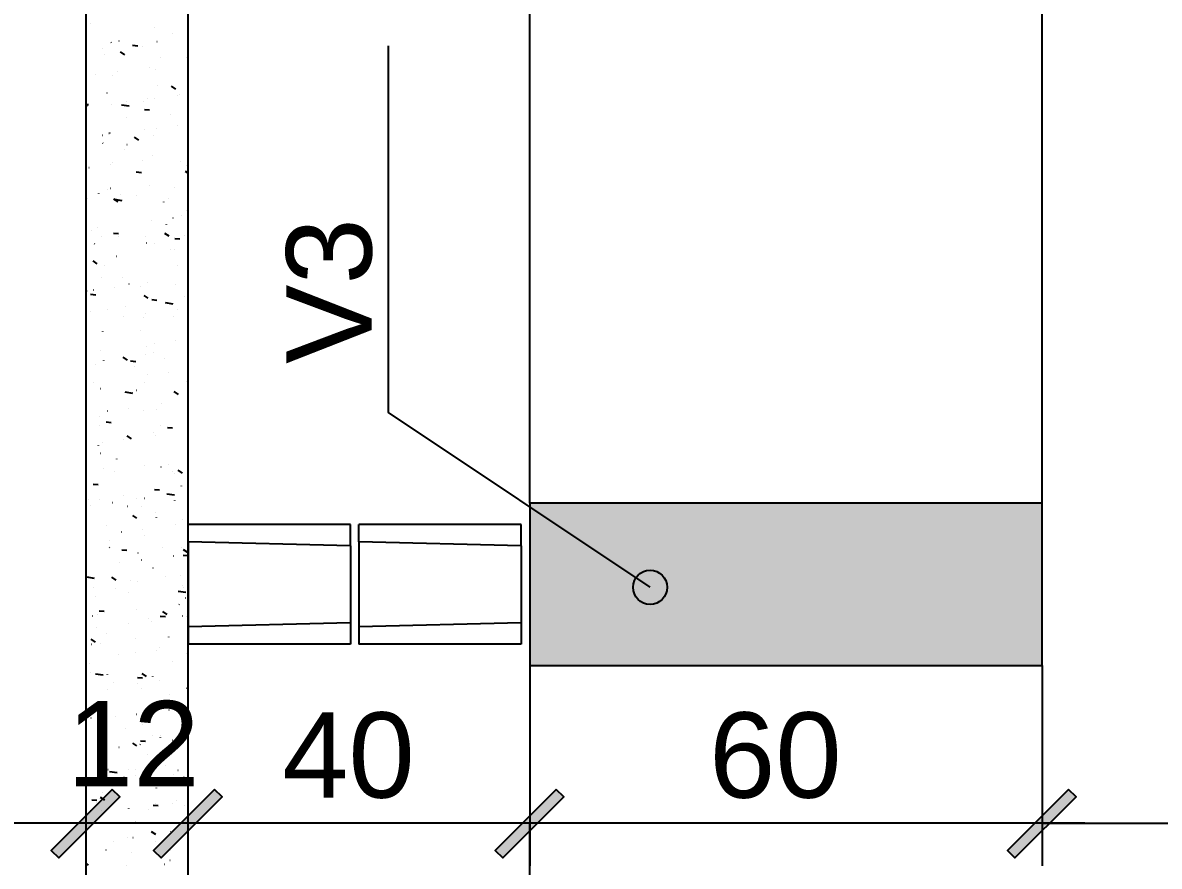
# Model space of a CAD drawing. Extents: x -1789 to 4156, y -3064 to 1391.
# Drawn here: x 2567.1 to 2700.2, y 468.7 to 567.6 of the extents above; entities that cross this region are included whole.
import ezdxf

# ---------------------------------------------------------------- set-up
doc = ezdxf.new("R2010")
doc.units = 0
for name, color, linetype in [('1', 1, 'CONTINUOUS'), ('2', 2, 'CONTINUOUS'), ('3', 3, 'CONTINUOUS'), ('4', 4, 'CONTINUOUS'), ('8', 8, 'CONTINUOUS'), ('9', 254, 'CONTINUOUS')]:
    doc.layers.add(name, color=color, linetype=linetype)
doc.styles.add('TQS_ARIAL', font='arial.ttf')

msp = doc.modelspace()

# ---------------------------------------------------------------- linework, layer by layer
at = {"layer": '1', "linetype": 'Continuous'}
for p, q in [((2586.4368, 506.77145), (2586.4368, 496.7853)), ((2586.4368, 506.77145), (2586.4368, 496.7853)), ((2586.4368, 506.77145), (2586.4368, 496.7853)), ((2586.4368, 506.77145), (2586.4368, 496.7853)), ((2586.4368, 506.77145), (2586.4368, 496.7853)), ((2586.4368, 506.77145), (2586.4368, 496.7853)), ((2586.4368, 506.77145), (2586.4368, 496.7853)), ((2605.4368, 506.2803), (2605.4368, 497.2803)), ((2605.4368, 506.2803), (2605.4368, 497.2803)), ((2606.4368, 506.77145), (2606.4368, 496.7853)), ((2625.4368, 506.2803), (2625.4368, 497.2803)), ((2625.4368, 506.2803), (2625.4368, 497.2803)), ((2625.4368, 506.2803), (2625.4368, 497.2803)), ((2625.4368, 506.2803), (2625.4368, 497.2803)), ((2625.4368, 506.2803), (2625.4368, 497.2803)), ((2625.4368, 506.2803), (2625.4368, 497.2803)), ((2626.4368, 487.2803), (2626.4368, 468.7803)), ((2686.4368, 487.2803), (2686.4368, 468.7803)), ((2591.4368, 473.7803), (2569.4368, 473.7803)), ((2631.4368, 473.7803), (2581.4368, 473.7803)), ((2691.4368, 473.7803), (2621.4368, 473.7803)), ((2626.4368, 469.6642), (2626.4368, 468.7803))]:
    msp.add_line(p, q, dxfattribs=at)
for points in [[(2640.5341, 501.4312), (2609.9143, 521.89965), (2609.9143, 564.8541)], [(2577.53095, 477.75835), (2570.3857, 470.61305), (2571.26955, 469.7292), (2578.41485, 476.87445), (2577.53095, 477.75835)], [(2589.53095, 477.75835), (2582.3857, 470.61305), (2583.26955, 469.7292), (2590.41485, 476.87445), (2589.53095, 477.75835)], [(2589.53095, 477.75835), (2582.3857, 470.61305), (2583.26955, 469.7292), (2590.41485, 476.87445), (2589.53095, 477.75835)], [(2629.53095, 477.75835), (2622.3857, 470.61305), (2623.26955, 469.7292), (2630.41485, 476.87445), (2629.53095, 477.75835)], [(2629.53095, 477.75835), (2622.3857, 470.61305), (2623.26955, 469.7292), (2630.41485, 476.87445), (2629.53095, 477.75835)], [(2689.53095, 477.75835), (2682.3857, 470.61305), (2683.26955, 469.7292), (2690.41485, 476.87445), (2689.53095, 477.75835)]]:
    msp.add_lwpolyline(points, dxfattribs=at)
msp.add_circle((2640.5341, 501.4312), 2, dxfattribs=at)
for points in [[(2642.5341, 501.4312), (2639.5341, 503.16325), (2638.6547, 502.11525)], [(2642.5341, 501.4312), (2640.8814, 503.40085), (2639.5341, 503.16325)], [(2642.5341, 501.4312), (2642.0662, 502.7168), (2640.8814, 503.40085)], [(2642.5341, 501.4312), (2638.6547, 502.11525), (2638.6547, 500.74715)], [(2642.5341, 501.4312), (2638.6547, 500.74715), (2639.5341, 499.69915)], [(2642.5341, 501.4312), (2639.5341, 499.69915), (2640.8814, 499.4616)], [(2642.5341, 501.4312), (2640.8814, 499.4616), (2642.0662, 500.14565)], [(2642.5341, 501.4312), (2642.0662, 500.14565), (2642.5341, 501.4312)], [(2577.53095, 477.75835), (2570.3857, 470.61305), (2571.26955, 469.7292)], [(2577.53095, 477.75835), (2571.26955, 469.7292), (2578.41485, 476.87445)], [(2577.53095, 477.75835), (2578.41485, 476.87445), (2577.53095, 477.75835)], [(2589.53095, 477.75835), (2582.3857, 470.61305), (2583.26955, 469.7292)], [(2589.53095, 477.75835), (2582.3857, 470.61305), (2583.26955, 469.7292)], [(2589.53095, 477.75835), (2583.26955, 469.7292), (2590.41485, 476.87445)], [(2589.53095, 477.75835), (2583.26955, 469.7292), (2590.41485, 476.87445)], [(2589.53095, 477.75835), (2590.41485, 476.87445), (2589.53095, 477.75835)], [(2589.53095, 477.75835), (2590.41485, 476.87445), (2589.53095, 477.75835)], [(2629.53095, 477.75835), (2622.3857, 470.61305), (2623.26955, 469.7292)], [(2629.53095, 477.75835), (2622.3857, 470.61305), (2623.26955, 469.7292)], [(2629.53095, 477.75835), (2623.26955, 469.7292), (2630.41485, 476.87445)], [(2629.53095, 477.75835), (2623.26955, 469.7292), (2630.41485, 476.87445)], [(2629.53095, 477.75835), (2630.41485, 476.87445), (2629.53095, 477.75835)], [(2629.53095, 477.75835), (2630.41485, 476.87445), (2629.53095, 477.75835)], [(2689.53095, 477.75835), (2682.3857, 470.61305), (2683.26955, 469.7292)], [(2689.53095, 477.75835), (2683.26955, 469.7292), (2690.41485, 476.87445)], [(2689.53095, 477.75835), (2690.41485, 476.87445), (2689.53095, 477.75835)]]:
    msp.add_solid(points, dxfattribs=at)
at = {"layer": '2', "linetype": 'Continuous'}
for p, q in [((2586.4368, 506.77145), (2586.4368, 508.7803)), ((2586.4368, 506.77145), (2586.4368, 508.7803)), ((2586.4368, 506.77145), (2586.4368, 508.7803)), ((2586.4368, 506.77145), (2586.4368, 508.7803)), ((2586.4368, 506.77145), (2586.4368, 508.7803)), ((2586.4368, 506.77145), (2586.4368, 508.7803)), ((2605.4368, 508.7803), (2586.4368, 508.7803)), ((2586.4368, 506.77145), (2586.4368, 508.7803)), ((2605.4368, 506.2803), (2605.4368, 508.7803)), ((2605.4368, 506.2803), (2605.4368, 508.7803)), ((2625.4368, 508.7803), (2606.4368, 508.7803)), ((2606.4368, 506.77145), (2606.4368, 508.7803)), ((2625.4368, 506.2803), (2625.4368, 508.7803)), ((2625.4368, 506.2803), (2625.4368, 508.7803)), ((2625.4368, 506.2803), (2625.4368, 508.7803)), ((2625.4368, 506.2803), (2625.4368, 508.7803)), ((2625.4368, 506.2803), (2625.4368, 508.7803)), ((2625.4368, 506.2803), (2625.4368, 508.7803)), ((2605.4368, 506.2803), (2586.4368, 506.77145)), ((2625.4368, 506.2803), (2606.4368, 506.77145)), ((2605.4368, 497.27645), (2586.4368, 496.7853)), ((2586.4368, 496.7853), (2586.4368, 494.7803)), ((2586.4368, 496.7853), (2586.4368, 494.7803)), ((2586.4368, 496.7853), (2586.4368, 494.7803)), ((2586.4368, 496.7853), (2586.4368, 494.7803)), ((2586.4368, 496.7853), (2586.4368, 494.7803)), ((2586.4368, 496.7853), (2586.4368, 494.7803)), ((2586.4368, 496.7853), (2586.4368, 494.7803)), ((2605.4368, 497.27645), (2605.4368, 494.78225)), ((2605.4368, 497.27645), (2605.4368, 494.78225)), ((2625.4368, 497.27645), (2606.4368, 496.7853)), ((2606.4368, 496.7853), (2606.4368, 494.7803)), ((2625.4368, 497.27645), (2625.4368, 494.78225)), ((2625.4368, 497.27645), (2625.4368, 494.78225)), ((2625.4368, 497.27645), (2625.4368, 494.78225)), ((2625.4368, 497.27645), (2625.4368, 494.78225)), ((2625.4368, 497.27645), (2625.4368, 494.78225)), ((2625.4368, 497.27645), (2625.4368, 494.78225)), ((2605.4368, 494.78225), (2586.4368, 494.7803)), ((2625.4368, 494.78225), (2606.4368, 494.7803)), ((2626.4368, 492.2803), (2626.4368, 492.2803)), ((2686.4368, 492.2803), (2686.4368, 492.2803)), ((2626.4368, 474.6642), (2626.4368, 474.6642)), ((2574.4368, 473.7803), (2574.4368, 473.7803)), ((2586.4368, 473.7803), (2586.4368, 473.7803)), ((2586.4368, 473.7803), (2586.4368, 473.7803))]:
    msp.add_line(p, q, dxfattribs=at)
at = {"layer": '3', "linetype": 'Continuous'}
for p, q in [((2626.4368, 511.2803), (2626.4368, 591.7804)), ((2686.4368, 511.2803), (2686.4368, 591.7804)), ((2626.4368, 492.2803), (2626.4368, 473.7803)), ((2686.4368, 492.2803), (2686.4368, 473.7803)), ((2574.4368, 473.7803), (2462.16665, 473.7803)), ((2626.4368, 473.7803), (2586.4368, 473.7803)), ((2626.4368, 113.7805), (2626.4368, 473.7803)), ((2686.4368, 473.7803), (2911.4356, 473.7803))]:
    msp.add_line(p, q, dxfattribs=at)
at = {"layer": '4', "linetype": 'Continuous'}
for p, q in [((2686.4368, 511.2803), (2626.4368, 511.2803)), ((2626.4368, 511.2803), (2626.4368, 492.2803)), ((2686.4368, 492.2803), (2686.4368, 511.2803)), ((2626.4368, 492.2803), (2686.4368, 492.2803))]:
    msp.add_line(p, q, dxfattribs=at)
at = {"layer": '8', "linetype": 'Continuous'}
msp.add_lwpolyline([(2626.4368, 492.2803), (2686.4368, 492.2803), (2686.4368, 511.2803), (2626.4368, 511.2803), (2626.4368, 492.2803)], dxfattribs=at)
for points in [[(2626.4368, 492.2803), (2686.4368, 492.2803), (2686.4368, 511.2803)], [(2626.4368, 492.2803), (2686.4368, 511.2803), (2626.4368, 511.2803)], [(2626.4368, 492.2803), (2626.4368, 511.2803), (2626.4368, 492.2803)]]:
    msp.add_solid(points, dxfattribs=at)
at = {"layer": '9', "linetype": 'Continuous'}
for p, q in [((2575.0435, 567.43275), (2575.03615, 567.4395)), ((2582.46815, 566.97425), (2582.4608, 566.98105)), ((2584.6452, 566.2839), (2584.6551, 566.2852)), ((2574.4368, 565.44495), (2574.4368, 565.44495)), ((2574.4368, 565.44495), (2574.4368, 565.44495)), ((2574.4368, 564.93995), (2574.4368, 564.93995)), ((2574.4368, 564.93995), (2574.4368, 564.93995)), ((2574.4368, 564.93995), (2574.4368, 564.93995)), ((2574.54235, 564.95385), (2574.5523, 564.95515)), ((2576.44365, 564.58235), (2576.4352, 564.5877)), ((2577.43965, 565.2371), (2577.4323, 565.24385)), ((2578.3297, 565.45245), (2578.3396, 565.45375)), ((2580.5291, 564.8415), (2579.93135, 564.8938)), ((2581.09805, 564.7924), (2581.0896, 564.7978)), ((2582.77435, 565.3713), (2582.7823, 565.3774)), ((2586.4368, 564.56655), (2586.4368, 564.56655)), ((2586.4368, 564.56655), (2586.4368, 564.56655)), ((2576.59195, 563.86305), (2576.5999, 563.86915)), ((2579.0196, 563.82955), (2578.5222, 564.16505)), ((2583.20655, 563.44915), (2583.1981, 563.45455)), ((2586.28725, 563.4747), (2586.2799, 563.48145)), ((2586.4368, 564.32465), (2586.4368, 564.32465)), ((2586.4368, 563.3377), (2586.4368, 563.3377)), ((2574.4368, 562.20935), (2574.4368, 562.20935)), ((2574.4368, 562.20935), (2574.4368, 562.20935)), ((2574.4368, 562.20935), (2574.4368, 562.20935)), ((2578.10425, 561.825), (2578.11415, 561.8263)), ((2581.89155, 562.3236), (2581.90145, 562.3249)), ((2582.65275, 562.0424), (2582.6607, 562.04845)), ((2574.4368, 561.34215), (2574.4368, 561.34215)), ((2574.4368, 561.34215), (2574.4368, 561.34215)), ((2574.55455, 561.53585), (2574.54715, 561.5426)), ((2575.60085, 561.4954), (2575.61075, 561.4967)), ((2577.5184, 561.3383), (2577.5263, 561.34435)), ((2586.4368, 561.39125), (2586.4368, 561.39125)), ((2586.4368, 561.39125), (2586.4368, 561.39125)), ((2586.4368, 561.39125), (2586.4368, 561.39125)), ((2576.9507, 559.3402), (2576.9433, 559.34695)), ((2582.85865, 560.2715), (2582.85125, 560.27825)), ((2584.9887, 559.80335), (2584.49125, 560.1389)), ((2585.45345, 559.19475), (2585.46335, 559.19605)), ((2574.4368, 558.9737), (2574.4368, 558.9737)), ((2574.4368, 558.9737), (2574.4368, 558.9737)), ((2574.69105, 557.8565), (2574.4368, 558.028)), ((2574.744, 557.9471), (2574.4368, 557.974)), ((2574.4368, 557.7444), (2574.4368, 557.7444)), ((2574.4368, 557.7444), (2574.4368, 557.7444)), ((2577.3968, 558.00935), (2577.40475, 558.01545)), ((2579.51145, 557.79695), (2578.62205, 557.9349)), ((2579.1627, 558.36655), (2579.17265, 558.36785)), ((2581.2592, 558.3392), (2581.25075, 558.3446)), ((2581.6661, 558.69615), (2581.676, 558.69745)), ((2582.53115, 558.71345), (2582.5391, 558.71955)), ((2585.17275, 559.0213), (2585.1643, 559.02665)), ((2586.4368, 558.8266), (2586.4368, 558.8266)), ((2586.4368, 558.216), (2586.4368, 558.216)), ((2586.4368, 558.216), (2586.4368, 558.216)), ((2579.25605, 556.44005), (2579.24765, 556.44545)), ((2581.9166, 557.3196), (2581.31885, 557.3719)), ((2584.3239, 556.85345), (2584.33185, 556.85955)), ((2586.4368, 556.9927), (2586.4368, 556.9927)), ((2586.4368, 556.9927), (2586.4368, 556.9927)), ((2586.4368, 556.92415), (2586.4368, 556.92415)), ((2586.4368, 556.7229), (2586.4368, 556.7229)), ((2574.4368, 555.73805), (2574.4368, 555.73805)), ((2574.4368, 555.73805), (2574.4368, 555.73805)), ((2581.36455, 555.0968), (2581.3561, 555.1022)), ((2582.7246, 555.2377), (2582.7345, 555.239)), ((2585.228, 555.5673), (2585.2379, 555.5686)), ((2574.4368, 554.1466), (2574.4368, 554.1466)), ((2576.4091, 554.40625), (2576.419, 554.40755)), ((2577.1612, 554.5994), (2577.15275, 554.60475)), ((2577.2752, 554.6804), (2577.28315, 554.6865)), ((2580.66015, 553.8303), (2580.1627, 554.16585)), ((2582.3697, 554.3746), (2582.3623, 554.38135)), ((2586.4368, 555.0407), (2586.4368, 555.0407)), ((2586.4368, 555.0407), (2586.4368, 555.0407)), ((2574.4368, 552.50245), (2574.4368, 552.50245)), ((2574.4368, 552.50245), (2574.4368, 552.50245)), ((2576.46175, 553.44325), (2576.45435, 553.45)), ((2579.00845, 552.77475), (2579.0164, 552.78085)), ((2579.26965, 553.25615), (2579.26125, 553.2615)), ((2577.5985, 551.1455), (2577.5901, 551.1509)), ((2581.10615, 551.42685), (2581.11605, 551.42815)), ((2582.28795, 552.05555), (2582.2959, 552.06165)), ((2585.5024, 551.28645), (2585.51035, 551.29255)), ((2586.4368, 551.86545), (2586.4368, 551.86545)), ((2586.4368, 551.86545), (2586.4368, 551.86545)), ((2586.4368, 551.86545), (2586.4368, 551.86545)), ((2574.4368, 550.54885), (2574.4368, 550.54885)), ((2574.4368, 550.54885), (2574.4368, 550.54885)), ((2574.81545, 550.5987), (2574.82535, 550.6)), ((2577.31885, 550.92825), (2577.32875, 550.92955)), ((2580.95015, 550.00365), (2580.3524, 550.0559)), ((2586.4368, 549.9339), (2586.1318, 550.13965)), ((2586.18875, 550.87505), (2586.1814, 550.8818)), ((2586.4368, 550.64775), (2586.4368, 550.64775)), ((2574.4368, 549.2668), (2574.4368, 549.2668)), ((2581.8807, 548.4777), (2581.87335, 548.48445)), ((2586.4368, 549.5236), (2586.4368, 549.5236)), ((2586.4368, 548.69015), (2586.4368, 548.69015)), ((2586.4368, 548.69015), (2586.4368, 548.69015)), ((2586.4368, 548.69015), (2586.4368, 548.69015)), ((2575.97275, 547.54635), (2575.9654, 547.5531)), ((2577.032, 548.0225), (2577.03995, 548.0286)), ((2577.3223, 548.1462), (2577.3139, 548.15155)), ((2578.47545, 547.48275), (2578.48535, 547.48405)), ((2580.32975, 547.31735), (2580.3377, 547.32345)), ((2584.79095, 548.3142), (2584.80085, 548.3155)), ((2574.4368, 546.95105), (2574.4368, 546.95105)), ((2574.4368, 546.95105), (2574.4368, 546.95105)), ((2574.4368, 546.95105), (2574.4368, 546.95105)), ((2574.4368, 546.03115), (2574.4368, 546.03115)), ((2574.4368, 546.03115), (2574.4368, 546.03115)), ((2574.68815, 546.98415), (2574.69805, 546.98545)), ((2578.227, 546.5788), (2577.72955, 546.91435)), ((2578.70875, 546.7307), (2577.8194, 546.8686)), ((2583.57675, 546.5732), (2583.58465, 546.5793)), ((2584.17695, 546.95455), (2584.16855, 546.95995)), ((2584.66365, 544.69965), (2584.6736, 544.70095)), ((2585.6998, 544.9781), (2585.69245, 544.9849)), ((2586.28545, 545.6113), (2586.277, 545.6167)), ((2586.4368, 545.53215), (2586.4368, 545.53215)), ((2586.4368, 545.5149), (2586.4368, 545.5149)), ((2586.4368, 545.5149), (2586.4368, 545.5149)), ((2586.4368, 545.5149), (2586.4368, 545.5149)), ((2574.4368, 543.35325), (2574.4368, 543.35325)), ((2575.0738, 543.2843), (2575.0817, 543.2904)), ((2575.84475, 543.53865), (2575.85465, 543.53995)), ((2582.16025, 544.3701), (2582.1702, 544.3714)), ((2583.9008, 543.95525), (2583.89235, 543.9606)), ((2586.4368, 544.3028), (2586.4368, 544.3028)), ((2574.4368, 542.79555), (2574.4368, 542.79555)), ((2574.4368, 542.79555), (2574.4368, 542.79555)), ((2576.25075, 542.4783), (2576.2423, 542.48365)), ((2578.27755, 542.8369), (2577.6798, 542.8892)), ((2578.32075, 542.54015), (2578.3287, 542.54625)), ((2581.39175, 542.58075), (2581.3844, 542.5875)), ((2581.56775, 541.79605), (2581.5757, 541.8021)), ((2584.19605, 542.55265), (2583.69865, 542.88815)), ((2585.45015, 542.2094), (2584.8524, 542.2617)), ((2586.00925, 542.612), (2586.0008, 542.61735)), ((2586.4368, 542.3396), (2586.4368, 542.3396)), ((2586.4368, 542.3396), (2586.4368, 542.3396)), ((2586.4368, 542.3396), (2586.4368, 542.3396)), ((2586.4368, 542.12305), (2586.4368, 542.12305)), ((2575.4838, 541.64945), (2575.47645, 541.6562)), ((2582.5194, 541.66), (2582.51095, 541.66535)), ((2584.36585, 541.06265), (2584.37575, 541.064)), ((2584.8147, 541.0519), (2584.82265, 541.058)), ((2586.4368, 541.0412), (2586.4368, 541.0412)), ((2574.4368, 539.7555), (2574.4368, 539.7555)), ((2574.4368, 539.5599), (2574.4368, 539.5599)), ((2574.4368, 539.5599), (2574.4368, 539.5599)), ((2575.79385, 539.3273), (2575.2964, 539.66285)), ((2578.05035, 540.2312), (2578.06025, 540.23255)), ((2586.4368, 539.16435), (2586.4368, 539.16435)), ((2586.4368, 539.16435), (2586.4368, 539.16435)), ((2576.6027, 539.0788), (2576.5943, 539.08415)), ((2585.21085, 539.0812), (2585.2035, 539.08795)), ((2586.4368, 537.9578), (2586.4368, 537.9578)), ((2576.2523, 537.7173), (2576.2602, 537.7234)), ((2577.8249, 536.60375), (2577.8348, 536.60505)), ((2578.7112, 537.73555), (2578.70275, 537.7409)), ((2579.49925, 536.9732), (2579.5072, 536.97925)), ((2580.9028, 536.68385), (2580.8954, 536.6906)), ((2581.6122, 537.10235), (2581.6221, 537.1037)), ((2584.97985, 536.91725), (2584.9714, 536.9226)), ((2574.4368, 536.3243), (2574.4368, 536.3243)), ((2574.4368, 536.1577), (2574.4368, 536.1577)), ((2574.4368, 536.1577), (2574.4368, 536.1577)), ((2574.56455, 536.1468), (2574.5572, 536.15355)), ((2575.60495, 535.6702), (2575.0072, 535.7225)), ((2575.3215, 536.2742), (2575.3314, 536.2755)), ((2581.7629, 535.3011), (2581.2655, 535.63665)), ((2581.67995, 535.41085), (2581.6879, 535.41695)), ((2585.9932, 535.4849), (2586.00115, 535.491)), ((2586.4368, 535.98905), (2586.4368, 535.98905)), ((2586.4368, 535.98905), (2586.4368, 535.98905)), ((2574.94515, 533.7842), (2574.93675, 533.7896)), ((2576.9607, 533.9511), (2576.95335, 533.9579)), ((2579.06315, 534.33605), (2579.05475, 534.3414)), ((2582.77755, 535.0427), (2582.1798, 535.095)), ((2584.66575, 534.61605), (2583.77635, 534.754)), ((2585.17405, 533.9735), (2585.184, 533.97485)), ((2586.4368, 534.72255), (2586.4368, 534.72255)), ((2586.4368, 534.34135), (2586.4368, 534.34135)), ((2574.4368, 533.08865), (2574.4368, 533.08865)), ((2574.4368, 532.55995), (2574.4368, 532.55995)), ((2574.4368, 532.55995), (2574.4368, 532.55995)), ((2578.88335, 533.14535), (2578.89325, 533.14665)), ((2581.17165, 532.9928), (2581.1632, 532.99815)), ((2581.38675, 533.4749), (2581.39665, 533.4762)), ((2584.7219, 533.1843), (2584.7145, 533.19105)), ((2586.4368, 532.8138), (2586.4368, 532.8138)), ((2586.4368, 532.8138), (2586.4368, 532.8138)), ((2586.4368, 532.8138), (2586.4368, 532.8138)), ((2576.424, 531.37785), (2576.43195, 531.3839)), ((2580.82055, 531.5158), (2580.8285, 531.52185)), ((2586.4368, 532.14855), (2586.4368, 532.14855)), ((2586.4368, 531.61285), (2586.4368, 531.61285)), ((2574.4368, 529.853), (2574.4368, 529.853)), ((2574.4368, 529.853), (2574.4368, 529.853)), ((2582.4452, 530.0165), (2582.45515, 530.0178)), ((2584.9486, 530.34605), (2584.95855, 530.34735)), ((2574.4368, 528.96215), (2574.4368, 528.96215)), ((2576.1297, 529.18505), (2576.13965, 529.18635)), ((2581.43675, 528.753), (2581.4447, 528.7591)), ((2581.5236, 529.5933), (2581.5152, 529.59865)), ((2582.3797, 528.98555), (2582.37235, 528.9923)), ((2586.4368, 529.6385), (2586.4368, 529.6385)), ((2586.4368, 529.6385), (2586.4368, 529.6385)), ((2586.4368, 529.6385), (2586.4368, 529.6385)), ((2575.5646, 527.48275), (2575.5725, 527.48885)), ((2576.54785, 527.9845), (2576.5405, 527.99125)), ((2579.32975, 528.0496), (2578.83235, 528.38515)), ((2580.29405, 527.85945), (2579.6963, 527.91175)), ((2580.12505, 527.309), (2580.1166, 527.31435)), ((2583.6321, 528.25005), (2583.62365, 528.2554)), ((2586.4368, 527.322), (2586.4368, 527.322)), ((2574.4368, 526.6174), (2574.4368, 526.6174)), ((2574.4368, 526.6174), (2574.4368, 526.6174)), ((2581.613, 526.30915), (2581.6229, 526.31045)), ((2584.1164, 526.6387), (2584.1263, 526.64)), ((2586.36625, 526.06425), (2586.37415, 526.07035)), ((2586.4368, 526.46325), (2586.4368, 526.46325)), ((2586.4368, 526.46325), (2586.4368, 526.46325)), ((2586.4368, 526.46325), (2586.4368, 526.46325)), ((2574.4368, 525.3644), (2574.4368, 525.3644)), ((2575.2975, 525.4777), (2575.3074, 525.479)), ((2576.1808, 524.71995), (2576.18875, 524.72605)), ((2580.36695, 524.48495), (2580.35955, 524.4917)), ((2581.31515, 525.42405), (2581.3231, 525.43015)), ((2586.1988, 525.486), (2586.19145, 525.49275)), ((2586.4368, 525.2679), (2586.4368, 525.2679)), ((2574.4368, 523.38175), (2574.4368, 523.38175)), ((2574.4368, 523.38175), (2574.4368, 523.38175)), ((2579.9503, 524.1566), (2579.06095, 524.29455)), ((2579.86605, 524.2987), (2579.85765, 524.3041)), ((2585.29885, 524.02345), (2584.8014, 524.35895)), ((2586.4368, 523.28795), (2586.4368, 523.28795)), ((2586.4368, 523.28795), (2586.4368, 523.28795)), ((2586.4368, 523.25585), (2586.4368, 523.25585)), ((2586.4368, 523.1506), (2586.4368, 523.1506)), ((2576.96275, 522.09915), (2576.97265, 522.10045)), ((2579.46615, 522.4287), (2579.47605, 522.43)), ((2581.1936, 522.0951), (2581.2015, 522.1012)), ((2582.7631, 522.28925), (2582.75575, 522.296)), ((2583.25345, 522.92735), (2583.26335, 522.92865)), ((2574.4368, 521.7666), (2574.4368, 521.7666)), ((2574.4368, 521.7666), (2574.4368, 521.7666)), ((2576.0592, 521.391), (2576.06715, 521.3971)), ((2577.4323, 520.7093), (2576.8346, 520.76155)), ((2574.4368, 520.1461), (2574.4368, 520.1461)), ((2574.4368, 520.1461), (2574.4368, 520.1461)), ((2576.05785, 520.37425), (2576.0494, 520.37965)), ((2579.80495, 518.8364), (2579.30755, 519.1719)), ((2582.3265, 519.55595), (2582.31805, 519.56135)), ((2582.64235, 519.2491), (2582.65225, 519.2504)), ((2583.23705, 520.4275), (2583.24495, 520.4336)), ((2584.60495, 520.08175), (2584.0072, 520.13405)), ((2586.4368, 520.1127), (2586.4361, 520.11315)), ((2586.4368, 520.1127), (2586.4368, 520.1127)), ((2586.4368, 519.9215), (2586.4368, 519.9215)), ((2574.4368, 518.1688), (2574.4368, 518.1688)), ((2574.4368, 518.1688), (2574.4368, 518.1688)), ((2575.9376, 518.0621), (2575.94555, 518.06815)), ((2576.3516, 518.4209), (2576.36155, 518.4222)), ((2578.855, 518.7505), (2578.86495, 518.7518)), ((2579.4359, 518.9931), (2579.42855, 518.99985)), ((2586.4368, 518.9229), (2586.4368, 518.9229)), ((2586.4368, 518.9229), (2586.4368, 518.9229)), ((2586.4368, 518.9229), (2586.4368, 518.9229)), ((2574.4368, 516.9105), (2574.4368, 516.9105)), ((2574.4368, 516.9105), (2574.4368, 516.9105)), ((2576.1882, 517.11595), (2576.17975, 517.12135)), ((2586.4368, 516.9374), (2586.4368, 516.9374)), ((2586.4368, 516.9374), (2586.4368, 516.9374)), ((2576.51835, 515.32155), (2576.511, 515.32835)), ((2578.06435, 516.45835), (2578.0723, 516.46445)), ((2581.31135, 515.71425), (2581.3193, 515.7203)), ((2583.255, 515.49355), (2583.24765, 515.5003)), ((2584.0865, 515.84145), (2584.0964, 515.84275)), ((2585.77405, 514.8102), (2585.2766, 515.14575)), ((2574.4368, 514.57105), (2574.4368, 514.57105)), ((2577.77095, 515.01), (2577.7809, 515.0113)), ((2584.55835, 514.9701), (2584.56625, 514.9762)), ((2584.78695, 514.8132), (2584.7785, 514.8186)), ((2586.4368, 514.36315), (2586.4368, 514.36315)), ((2574.4368, 513.67485), (2574.4368, 513.67485)), ((2574.4368, 513.67485), (2574.4368, 513.67485)), ((2574.4368, 513.67485), (2574.4368, 513.67485)), ((2574.46345, 513.5466), (2574.4368, 513.5646)), ((2575.89645, 513.4431), (2575.29875, 513.4954)), ((2583.06905, 512.8156), (2582.47135, 512.8679)), ((2582.76665, 512.925), (2582.7582, 512.9304)), ((2585.65115, 513.29785), (2585.6438, 513.3046)), ((2586.4368, 513.76215), (2586.4368, 513.76215)), ((2586.4368, 513.76215), (2586.4368, 513.76215)), ((2586.4368, 512.57795), (2586.4368, 512.57795)), ((2586.4368, 512.57795), (2586.4368, 512.57795)), ((2586.4368, 512.57795), (2586.4368, 512.57795)), ((2586.4368, 512.52095), (2586.4368, 512.52095)), ((2574.75225, 511.6802), (2574.74385, 511.68555)), ((2576.0554, 511.6812), (2576.0633, 511.68725)), ((2577.5455, 511.38255), (2577.55545, 511.38385)), ((2578.87025, 512.232), (2578.86185, 512.23735)), ((2580.33745, 511.822), (2580.3301, 511.82875)), ((2581.33285, 511.88115), (2581.34275, 511.88245)), ((2584.8146, 512.21145), (2583.92525, 512.3494)), ((2584.8751, 511.58175), (2584.8667, 511.58715)), ((2586.4368, 511.95985), (2586.4368, 511.95985)), ((2574.4368, 510.97325), (2574.4368, 510.97325)), ((2574.4368, 510.97325), (2574.4368, 510.97325)), ((2574.4368, 510.4392), (2574.4368, 510.4392)), ((2574.4368, 510.4392), (2574.4368, 510.4392)), ((2574.5056, 510.82095), (2574.49825, 510.8277)), ((2575.04215, 511.05295), (2575.05205, 511.05425)), ((2579.30235, 510.93705), (2579.3103, 510.94315)), ((2580.4325, 509.52045), (2579.9351, 509.85595)), ((2580.97875, 510.88875), (2580.9703, 510.8941)), ((2582.54935, 510.1929), (2582.5573, 510.199)), ((2586.4368, 510.58685), (2586.4368, 510.58685)), ((2586.4368, 510.58685), (2586.4368, 510.58685)), ((2586.4368, 510.58685), (2586.4368, 510.58685)), ((2576.90175, 508.6253), (2576.8944, 508.63205)), ((2582.7336, 509.62635), (2582.72625, 509.6331)), ((2584.8947, 508.7523), (2584.90465, 508.7536)), ((2585.75825, 509.41955), (2585.7662, 509.42565)), ((2574.4368, 507.3755), (2574.4368, 507.3755)), ((2574.4368, 507.3755), (2574.4368, 507.3755)), ((2574.4368, 507.2036), (2574.4368, 507.2036)), ((2574.4368, 507.2036), (2574.4368, 507.2036)), ((2578.604, 507.9241), (2578.6139, 507.9254)), ((2581.1074, 508.2537), (2581.1173, 508.255)), ((2581.3307, 507.48925), (2581.3223, 507.4946)), ((2586.4368, 507.4116), (2586.4368, 507.4116)), ((2586.4368, 507.4116), (2586.4368, 507.4116)), ((2586.4368, 507.4116), (2586.4368, 507.4116)), ((2577.2127, 506.93745), (2577.2043, 506.9428)), ((2577.2339, 506.1142), (2577.2418, 506.1203)), ((2583.4392, 506.146), (2583.43075, 506.15135)), ((2585.63665, 506.0906), (2585.6446, 506.0967)), ((2586.4016, 505.49425), (2585.90415, 505.82975)), ((2586.4368, 506.233), (2586.4368, 506.233)), ((2586.4368, 506.233), (2586.4368, 506.233)), ((2586.4368, 506.233), (2586.4368, 506.233)), ((2579.2597, 505.74835), (2578.662, 505.80065)), ((2580.5856, 505.45045), (2580.5935, 505.4565)), ((2580.93845, 504.63365), (2580.94835, 504.63495)), ((2584.7258, 505.13225), (2584.7357, 505.13355)), ((2586.4323, 505.1208), (2585.8346, 505.1731)), ((2586.4368, 505.4705), (2586.4368, 505.4705)), ((2586.4368, 505.1204), (2586.4368, 505.1204)), ((2574.4368, 503.96795), (2574.4368, 503.96795)), ((2574.4368, 503.7777), (2574.4368, 503.7777)), ((2574.4368, 503.7777), (2574.4368, 503.7777)), ((2578.43505, 504.3041), (2578.44495, 504.3054)), ((2582.32075, 503.6597), (2582.31335, 503.66645)), ((2586.4368, 504.2363), (2586.4368, 504.2363)), ((2586.4368, 504.2363), (2586.4368, 504.2363)), ((2586.4368, 504.2363), (2586.4368, 504.2363)), ((2575.468, 502.47025), (2574.5786, 502.6082)), ((2577.99935, 502.26895), (2577.50195, 502.60445)), ((2579.67315, 502.1947), (2579.66475, 502.20005)), ((2580.464, 502.1215), (2580.4719, 502.1276)), ((2583.79115, 502.7465), (2583.78275, 502.75185)), ((2585.51505, 502.76165), (2585.523, 502.76775)), ((2574.4368, 500.7323), (2574.4368, 500.7323)), ((2574.4368, 500.7323), (2574.4368, 500.7323)), ((2575.3296, 501.4174), (2575.33755, 501.42345)), ((2577.96905, 501.30235), (2577.96165, 501.3091)), ((2579.41225, 500.83495), (2579.42215, 500.83625)), ((2586.1404, 500.81505), (2585.251, 500.953)), ((2585.72775, 501.6664), (2585.73765, 501.6677)), ((2585.89965, 501.40325), (2585.8912, 501.4086)), ((2586.4368, 501.06105), (2586.4368, 501.06105)), ((2586.4368, 501.06105), (2586.4368, 501.06105)), ((2586.4368, 501.06105), (2586.4368, 501.06105)), ((2586.4368, 500.7691), (2586.4368, 500.7691)), ((2574.4368, 500.1799), (2574.4368, 500.1799)), ((2574.4368, 500.1799), (2574.4368, 500.1799)), ((2574.4368, 500.1799), (2574.4368, 500.1799)), ((2575.6249, 500.33635), (2575.63485, 500.33765)), ((2585.39345, 499.43275), (2585.4014, 499.4388)), ((2586.13985, 500.16015), (2586.13245, 500.1669)), ((2586.4368, 499.888), (2586.4368, 499.888)), ((2574.4761, 498.15805), (2574.46875, 498.1648)), ((2575.208, 498.08845), (2575.21595, 498.09455)), ((2575.86495, 498.2702), (2575.8565, 498.2756)), ((2576.5871, 498.58165), (2575.9894, 498.63395)), ((2580.3424, 498.79255), (2580.3503, 498.79865)), ((2583.7597, 497.9541), (2583.162, 498.0064)), ((2583.96845, 498.24275), (2583.471, 498.57825)), ((2585.7799, 498.0755), (2585.7898, 498.0768)), ((2586.2516, 498.00375), (2586.2432, 498.0091)), ((2586.4368, 497.88575), (2586.4368, 497.88575)), ((2574.4368, 497.4967), (2574.4368, 497.4967)), ((2574.4368, 497.4967), (2574.4368, 497.4967)), ((2574.4368, 496.58215), (2574.4368, 496.58215)), ((2574.4368, 496.58215), (2574.4368, 496.58215)), ((2574.4368, 496.58215), (2574.4368, 496.58215)), ((2575.67705, 496.7454), (2575.687, 496.74675)), ((2579.4644, 497.24405), (2579.4743, 497.24535)), ((2581.78815, 497.8028), (2581.78075, 497.80955)), ((2582.1336, 497.4519), (2582.1252, 497.4573)), ((2586.4368, 497.7199), (2586.4368, 497.7199)), ((2586.4368, 496.5778), (2586.4368, 496.5778)), ((2575.5662, 495.01745), (2575.0688, 495.35295)), ((2576.87225, 495.9624), (2576.8649, 495.96915)), ((2580.2208, 495.4636), (2580.2287, 495.4697)), ((2584.1843, 495.6071), (2584.1769, 495.61385)), ((2574.4368, 494.26105), (2574.4368, 494.26105)), ((2574.4368, 494.26105), (2574.4368, 494.26105)), ((2575.0864, 494.7595), (2575.09435, 494.7656)), ((2576.2169, 494.8707), (2576.2085, 494.8761)), ((2582.74865, 494.07865), (2582.75855, 494.07995)), ((2583.04015, 494.39135), (2583.0481, 494.39745)), ((2586.4368, 494.71045), (2586.4368, 494.71045)), ((2586.4368, 494.71045), (2586.4368, 494.71045)), ((2574.4368, 492.98435), (2574.4368, 492.98435)), ((2574.4368, 492.98435), (2574.4368, 492.98435)), ((2574.8929, 492.53895), (2574.88445, 492.5443)), ((2578.3254, 493.52745), (2578.31695, 493.53285)), ((2580.24525, 493.74905), (2580.25515, 493.75035)), ((2584.59405, 492.70915), (2584.5856, 492.71455)), ((2586.28715, 493.6472), (2586.29505, 493.6533)), ((2586.4368, 493.54305), (2586.4368, 493.54305)), ((2586.4368, 493.54305), (2586.4368, 493.54305)), ((2586.4368, 493.54305), (2586.4368, 493.54305)), ((2574.9648, 491.43055), (2574.97275, 491.43665)), ((2576.47645, 491.1231), (2575.5871, 491.26105)), ((2577.0014, 491.1957), (2576.99295, 491.20105)), ((2581.5353, 490.99125), (2581.03785, 491.32675)), ((2586.4368, 491.5352), (2586.4368, 491.5352)), ((2586.4368, 491.5352), (2586.4368, 491.5352)), ((2574.4368, 491.0254), (2574.4368, 491.0254)), ((2574.4368, 491.0254), (2574.4368, 491.0254)), ((2577.7247, 490.31265), (2577.7326, 490.31875)), ((2581.0871, 490.7874), (2580.4894, 490.8397)), ((2580.5185, 490.18725), (2580.5284, 490.18855)), ((2582.29125, 490.9968), (2582.2839, 491.00355)), ((2583.0219, 490.51685), (2583.0318, 490.51815)), ((2586.4368, 490.31935), (2586.4368, 490.31935)), ((2574.4368, 489.3866), (2574.4368, 489.3866)), ((2574.4368, 489.3866), (2574.4368, 489.3866)), ((2574.55935, 489.57615), (2574.55095, 489.5815)), ((2576.9911, 489.5085), (2576.98375, 489.51525)), ((2580.97165, 489.5685), (2580.9796, 489.5746)), ((2584.21865, 488.82435), (2584.22655, 488.83045)), ((2586.4368, 489.57835), (2586.2595, 489.60585)), ((2574.4368, 487.7898), (2574.4368, 487.7898)), ((2586.11035, 487.49725), (2586.103, 487.504)), ((2586.4368, 488.3599), (2586.4368, 488.3599)), ((2586.4368, 488.3599), (2586.4368, 488.3599)), ((2586.4368, 488.3599), (2586.4368, 488.3599)), ((2586.4368, 487.6851), (2586.4368, 487.6851)), ((2586.4368, 487.1981), (2586.4368, 487.1981)), ((2574.4642, 486.8681), (2574.4368, 486.88655)), ((2575.05405, 486.08575), (2575.0456, 486.0911)), ((2577.8878, 486.24315), (2577.8977, 486.24445)), ((2580.3912, 486.5727), (2580.4011, 486.574)), ((2580.8102, 486.00895), (2580.80285, 486.0157)), ((2584.1785, 487.0713), (2584.18845, 487.07265)), ((2574.4368, 485.7888), (2574.4368, 485.7888)), ((2574.4368, 485.7888), (2574.4368, 485.7888)), ((2574.4368, 484.55415), (2574.4368, 484.55415)), ((2574.4368, 484.55415), (2574.4368, 484.55415)), ((2574.4368, 484.55415), (2574.4368, 484.55415)), ((2575.799, 485.5994), (2575.80695, 485.6055)), ((2579.046, 484.85525), (2579.0539, 484.86135)), ((2581.1378, 485.3852), (2581.1294, 485.3906)), ((2585.7305, 485.63465), (2585.72205, 485.64)), ((2586.4368, 485.18465), (2586.4368, 485.18465)), ((2586.4368, 485.18465), (2586.4368, 485.18465)), ((2576.50215, 483.6116), (2576.4948, 483.61835)), ((2581.4465, 483.35545), (2580.8488, 483.4077)), ((2582.29295, 484.1111), (2582.3009, 484.1172)), ((2583.20635, 483.8133), (2583.199, 483.82005)), ((2583.2463, 484.04195), (2583.23785, 484.04735)), ((2584.61535, 483.53105), (2584.62525, 483.53235)), ((2585.53995, 483.367), (2585.54785, 483.37305)), ((2574.4368, 482.191), (2574.4368, 482.191)), ((2574.4368, 482.191), (2574.4368, 482.191)), ((2578.32465, 482.70285), (2578.33455, 482.70415)), ((2580.43325, 482.8419), (2579.93585, 483.1774)), ((2580.82805, 483.03245), (2580.83795, 483.03375)), ((2581.6325, 481.8948), (2581.62405, 481.90015)), ((2586.4368, 482.91885), (2586.4368, 482.91885)), ((2586.4368, 482.00935), (2586.4368, 482.00935)), ((2586.4368, 482.00935), (2586.4368, 482.00935)), ((2586.4368, 482.00935), (2586.4368, 482.00935)), ((2574.4368, 481.3185), (2574.4368, 481.3185)), ((2574.4368, 481.3185), (2574.4368, 481.3185)), ((2574.4368, 481.3185), (2574.4368, 481.3185)), ((2583.74095, 480.55155), (2583.73255, 480.5569)), ((2586.4368, 480.8531), (2586.4368, 480.8531)), ((2586.4368, 480.8531), (2586.4368, 480.8531)), ((2586.4368, 480.8531), (2586.4368, 480.8531)), ((2577.037, 480.07805), (2577.0449, 480.08415)), ((2578.11955, 479.6775), (2577.2302, 479.81545)), ((2579.48025, 480.09065), (2579.47185, 480.096)), ((2580.28395, 479.33395), (2580.2919, 479.34)), ((2580.32125, 480.11205), (2580.3139, 480.1188)), ((2584.66385, 479.4591), (2584.6718, 479.4652)), ((2585.23265, 480.01455), (2585.24255, 480.01585)), ((2574.4368, 478.59325), (2574.4368, 478.59325)), ((2574.4368, 478.59325), (2574.4368, 478.59325)), ((2574.4368, 478.59325), (2574.4368, 478.59325)), ((2574.4368, 478.0829), (2574.4368, 478.0829)), ((2574.4368, 478.0829), (2574.4368, 478.0829)), ((2575.1298, 478.6845), (2575.1397, 478.6858)), ((2578.91715, 479.1831), (2578.92705, 479.1844)), ((2582.7174, 477.91635), (2582.71005, 477.9231)), ((2586.4023, 478.8157), (2585.9049, 479.1512)), ((2586.4368, 478.8341), (2586.4368, 478.8341)), ((2586.4368, 478.8341), (2586.4368, 478.8341)), ((2586.4368, 478.8341), (2586.4368, 478.8341)), ((2586.4368, 478.79245), (2586.4368, 478.79245)), ((2586.4368, 478.3876), (2586.4368, 478.3876)), ((2576.669, 476.48825), (2576.17155, 476.82375)), ((2576.4299, 477.33285), (2576.42255, 477.3396)), ((2574.9685, 475.25525), (2574.97645, 475.2613)), ((2575.7419, 476.454), (2575.1442, 476.5063)), ((2575.67205, 476.1662), (2575.6636, 476.17155)), ((2576.28645, 475.23895), (2576.29635, 475.24025)), ((2579.4912, 475.49), (2579.49915, 475.49605)), ((2581.7936, 475.4416), (2581.7852, 475.44695)), ((2582.9145, 475.82645), (2582.3168, 475.87875)), ((2582.60195, 476.0704), (2582.61185, 476.07175)), ((2584.54225, 476.13015), (2584.5502, 476.13625)), ((2585.10535, 476.4), (2585.11525, 476.4013)), ((2586.0587, 475.8997), (2586.0503, 475.9051)), ((2586.4368, 475.6588), (2586.4368, 475.6588)), ((2586.4368, 475.5183), (2586.4368, 475.5183)), ((2574.4368, 474.99545), (2574.4368, 474.99545)), ((2574.4368, 474.84725), (2574.4368, 474.84725)), ((2586.4368, 474.50815), (2586.4368, 474.50815)), ((2586.4368, 474.50815), (2586.4368, 474.50815)), ((2586.4368, 474.50815), (2586.4368, 474.50815)), ((2580.249, 473.83325), (2580.24165, 473.84005)), ((2582.63805, 472.46205), (2582.1406, 472.79755)), ((2584.42065, 472.80125), (2584.4286, 472.8073)), ((2586.26195, 472.9545), (2586.27185, 472.9558)), ((2574.4368, 471.6116), (2574.4368, 471.6116)), ((2574.4368, 471.6116), (2574.4368, 471.6116)), ((2574.4368, 471.6116), (2574.4368, 471.6116)), ((2574.4368, 471.3977), (2574.4368, 471.3977)), ((2574.4368, 471.3977), (2574.4368, 471.3977)), ((2577.69565, 471.70175), (2577.6872, 471.70715)), ((2579.3696, 472.16105), (2579.37755, 472.16715)), ((2579.97125, 472.1263), (2579.98115, 472.1276)), ((2582.47465, 472.4559), (2582.48455, 472.4572)), ((2582.64515, 471.6376), (2582.6378, 471.64435)), ((2586.4368, 472.48355), (2586.4368, 472.48355)), ((2586.4368, 472.48355), (2586.4368, 472.48355)), ((2574.4659, 470.58405), (2574.45745, 470.58945)), ((2576.8133, 470.63655), (2576.8059, 470.6433)), ((2579.8041, 470.3585), (2579.79565, 470.3639)), ((2584.40115, 470.60515), (2584.3927, 470.6105)), ((2586.4368, 469.89975), (2586.4368, 469.89975)), ((2574.7783, 468.8708), (2574.4368, 469.10115)), ((2579.248, 468.8321), (2579.25595, 468.8382)), ((2583.63125, 469.0104), (2583.6412, 469.0117)), ((2584.29905, 469.4723), (2584.307, 469.4784)), ((2586.4368, 469.30825), (2586.4368, 469.30825)), ((2586.4368, 469.30825), (2586.4368, 469.30825))]:
    msp.add_line(p, q, dxfattribs=at)
msp.add_lwpolyline([(2574.4368, -2082.7197), (2586.4368, -2082.7197), (2586.4368, 913.2804), (2574.4368, 913.2804), (2574.4368, -2082.7197)], dxfattribs=at)

# ---------------------------------------------------------------- texts
at = {"layer": '2', "linetype": 'Continuous', "style": 'TQS_ARIAL'}
msp.add_text('V3', height=10, rotation=90, dxfattribs=at).set_placement((2607.91135, 527.5933))
for s, p in [('12', (2572.2334, 478.11465)), ('40', (2597.4368, 476.7803)), ('60', (2647.4368, 476.7803))]:
    msp.add_text(s, height=10, dxfattribs=at).set_placement(p)

doc.saveas('drawing.dxf')
